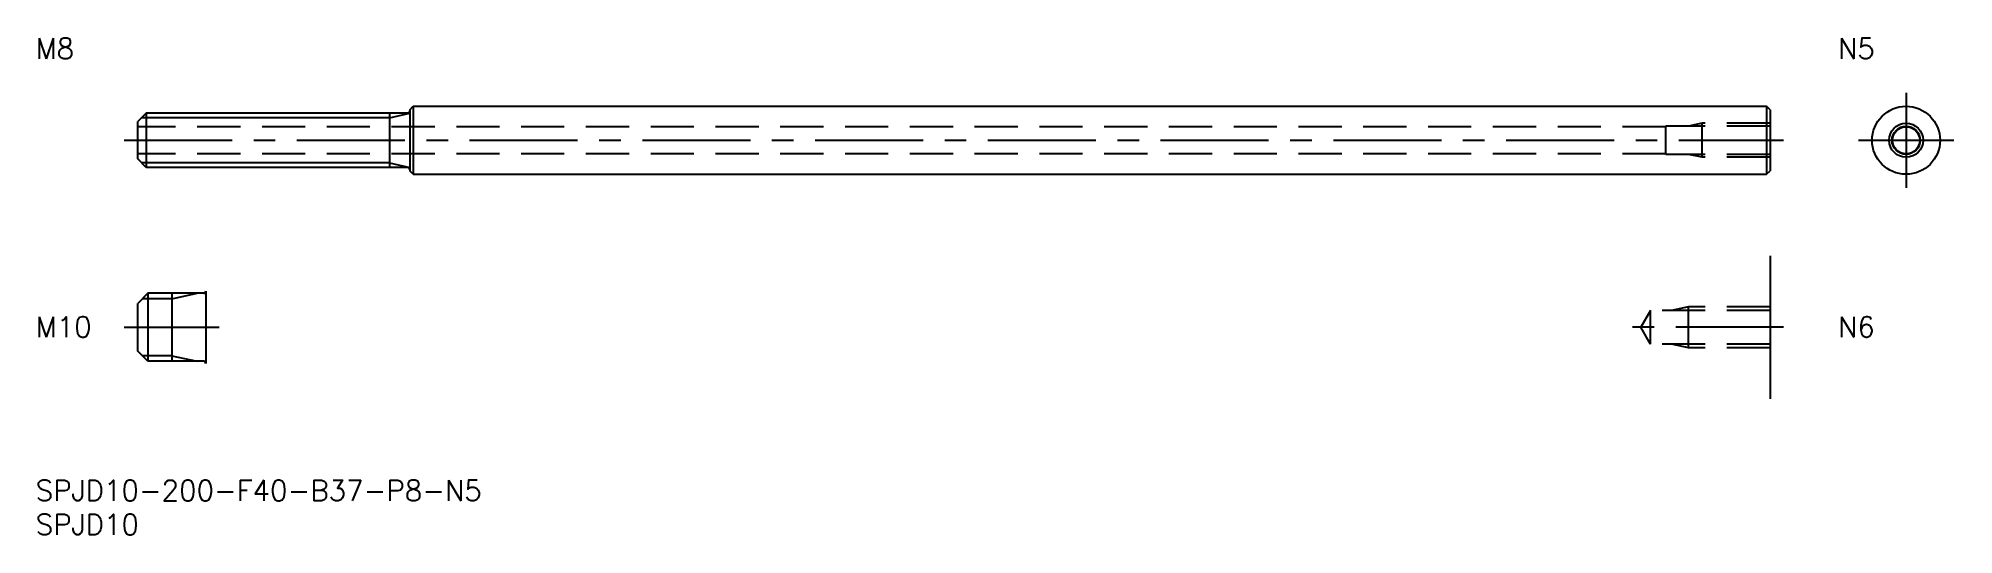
# Model space of a CAD drawing. Extents: x 0 to 282, y -8 to 65.
import ezdxf

# ---------------------------------------------------------------- set-up
doc = ezdxf.new("R2010")
doc.units = 0
doc.header["$LTSCALE"] = 0.5
doc.linetypes.add('CENTER', pattern=[50.8, 31.75, -6.35, 6.35, -6.35])
doc.linetypes.add('DASHED', pattern=[19.05, 12.7, -6.35])
for name, color, linetype in [('MSM_CENTER', 1, 'CENTER'), ('MSM_CONTINUOUS', 7, 'CONTINUOUS'), ('MSM_DASHED', 4, 'DASHED'), ('MSM_NARROW', 5, 'CONTINUOUS'), ('MSM_PART_NUMBER', 7, 'CONTINUOUS')]:
    doc.layers.add(name, color=color, linetype=linetype)
doc.styles.get("Standard").update_dxf_attribs({"font": 'txt.shx', "height": 1, "bigfont": 'bigfont.shx'})

# ---------------------------------------------------------------- blocks, each defined once
blk = doc.blocks.new('*U12')
at = {"layer": 'MSM_PART_NUMBER'}
blk.add_text('SPJD10-200-F40-B37-P8-N5', height=3, dxfattribs=at).set_placement((0, -3))
blk = doc.blocks.new('*U13')
at = {"layer": 'MSM_PART_NUMBER'}
blk.add_text('SPJD10', height=3, dxfattribs=at).set_placement((0, -8))
blk = doc.blocks.new('*U16')
at = {"layer": 'MSM_PART_NUMBER'}
blk.add_text('N6', height=3, dxfattribs=at).set_placement((265, 21.06))
blk = doc.blocks.new('*U17')
at = {"layer": 'MSM_PART_NUMBER'}
blk.add_text('M8', height=3, dxfattribs=at).set_placement((0, 62))
blk = doc.blocks.new('*U18')
at = {"layer": 'MSM_PART_NUMBER'}
blk.add_text('N5', height=3, dxfattribs=at).set_placement((265, 62))
blk = doc.blocks.new('*U23')
at = {"layer": 'MSM_PART_NUMBER'}
blk.add_text('M10', height=3, dxfattribs=at).set_placement((0, 21.06))

msp = doc.modelspace()

# ---------------------------------------------------------------- linework, layer by layer
at = {"layer": 'MSM_CENTER'}
for p, q in [((275, 57), (275, 43)), ((13, 50), (257, 50)), ((268, 50), (282, 50)), ((13, 22.5), (27, 22.5)), ((257, 22.5), (234, 22.5))]:
    msp.add_line(p, q, dxfattribs=at)
at = {"layer": 'MSM_CONTINUOUS'}
for p, q in [((16.25, 54), (15, 52.75)), ((54.7, 54), (16.25, 54)), ((16.25, 54), (16.25, 46)), ((52, 54), (52, 46)), ((55, 54.5), (55.5, 55)), ((55, 54.5), (55, 45.5)), ((55.5, 55), (254.5, 55)), ((55.5, 55), (55.5, 45)), ((254.5, 55), (254.5, 45)), ((255, 54.5), (254.5, 55)), ((255, 54.5), (255, 45.5)), ((15, 47.25), (15, 52.75)), ((16.25, 46), (15, 47.25)), ((54.7, 46), (16.25, 46)), ((55.5, 45), (55, 45.5)), ((254.5, 45), (255, 45.5)), ((55.5, 45), (254.5, 45)), ((255, 33), (255, 12)), ((16.5, 27.5), (15, 26)), ((15, 19), (15, 26)), ((24.7, 27.5), (16.5, 27.5)), ((16.5, 27.5), (16.5, 17.5)), ((20, 27.5), (20, 17.5)), ((25, 27.8), (25, 17.2)), ((16.5, 17.5), (15, 19)), ((24.7, 17.5), (16.5, 17.5))]:
    msp.add_line(p, q, dxfattribs=at)
for radius in [5, 2.07, 2]:
    msp.add_circle((275, 50), radius, dxfattribs=at)
for centre, start, end in [((54.7, 54.3), 270, 0), ((54.7, 45.7), 0, 90), ((24.7, 27.8), 270, 0), ((24.7, 17.2), 0, 90)]:
    msp.add_arc(centre, 0.3, start, end, dxfattribs=at)
at = {"layer": 'MSM_DASHED'}
for p, q in [((239.65, 52), (15, 52)), ((239.69, 52.07), (239.65, 52)), ((255, 52.07), (239.69, 52.07)), ((239.69, 47.93), (239.69, 52.07)), ((245, 52.5), (243, 52.07)), ((255, 52.5), (245, 52.5)), ((245, 47.5), (245, 52.5)), ((239.65, 48), (15, 48)), ((239.69, 47.93), (239.65, 48)), ((255, 47.93), (239.69, 47.93)), ((245, 47.5), (243, 47.93)), ((255, 47.5), (245, 47.5)), ((243, 25.5), (240.5, 24.96)), ((255, 25.5), (243, 25.5)), ((243, 19.5), (243, 25.5)), ((237.42, 24.96), (236, 22.5)), ((255, 24.96), (237.42, 24.96)), ((237.42, 20.04), (237.42, 24.96)), ((237.42, 20.04), (236, 22.5)), ((255, 20.04), (237.42, 20.04)), ((243, 19.5), (240.5, 20.04)), ((255, 19.5), (243, 19.5))]:
    msp.add_line(p, q, dxfattribs=at)
at = {"layer": 'MSM_NARROW'}
for p, q in [((52, 53.32), (55, 54)), ((52, 53.32), (15.57, 53.32)), ((52, 46.68), (15.57, 46.68)), ((52, 46.68), (55, 46)), ((20, 26.69), (15.69, 26.69)), ((20, 26.69), (23.75, 27.5)), ((20, 18.31), (15.69, 18.31)), ((20, 18.31), (23.75, 17.5))]:
    msp.add_line(p, q, dxfattribs=at)
msp.add_circle((275, 50), 2.5, dxfattribs=at)

# ---------------------------------------------------------------- block references
at = {"layer": 'MSM_CONTINUOUS'}
for name in ['*U17', '*U18', '*U23', '*U16', '*U12', '*U13']:
    msp.add_blockref(name, (0, 0), dxfattribs=at)

doc.saveas('drawing.dxf')
